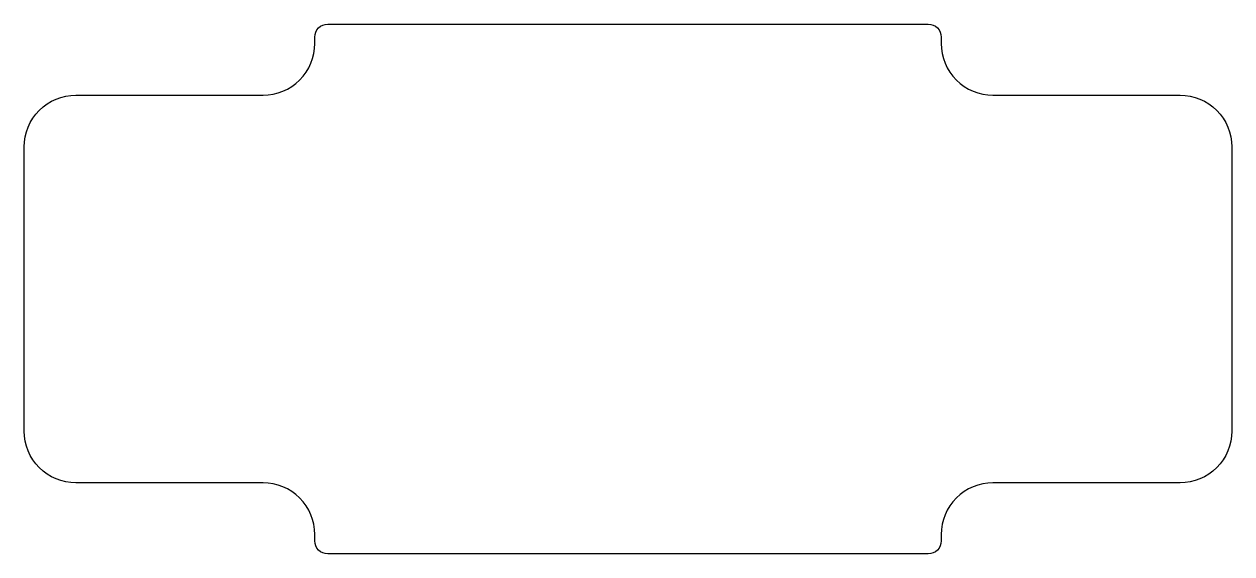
# Model space of a CAD drawing. Header units: millimetres. Extents: x -40.4 to 53.1, y -93.2 to -52.2.
import ezdxf

# ---------------------------------------------------------------- set-up
doc = ezdxf.new("R2010")
doc.units = ezdxf.units.MM
doc.layers.get('0').update_dxf_attribs({"linetype": 'CONTINUOUS'})

msp = doc.modelspace()

# ---------------------------------------------------------------- linework, layer by layer
msp.add_lwpolyline([(34.59, -57.693), (49.09, -57.693, -0.414214), (53.09, -61.693), (53.09, -83.693, -0.414214), (49.09, -87.693), (34.59, -87.693, 0.414214), (30.59, -91.693), (30.59, -92.193, -0.414214), (29.59, -93.193), (-16.91, -93.193, -0.414214), (-17.91, -92.193), (-17.91, -91.693, 0.414214), (-21.91, -87.693), (-36.41, -87.693, -0.414214), (-40.41, -83.693), (-40.41, -61.693, -0.414214), (-36.41, -57.693), (-21.91, -57.693, 0.414214), (-17.91, -53.693), (-17.91, -53.193, -0.414214), (-16.91, -52.193), (29.59, -52.193, -0.414214), (30.59, -53.193), (30.59, -53.693, 0.414214)], format="xyb", close=True)

doc.saveas('drawing.dxf')
